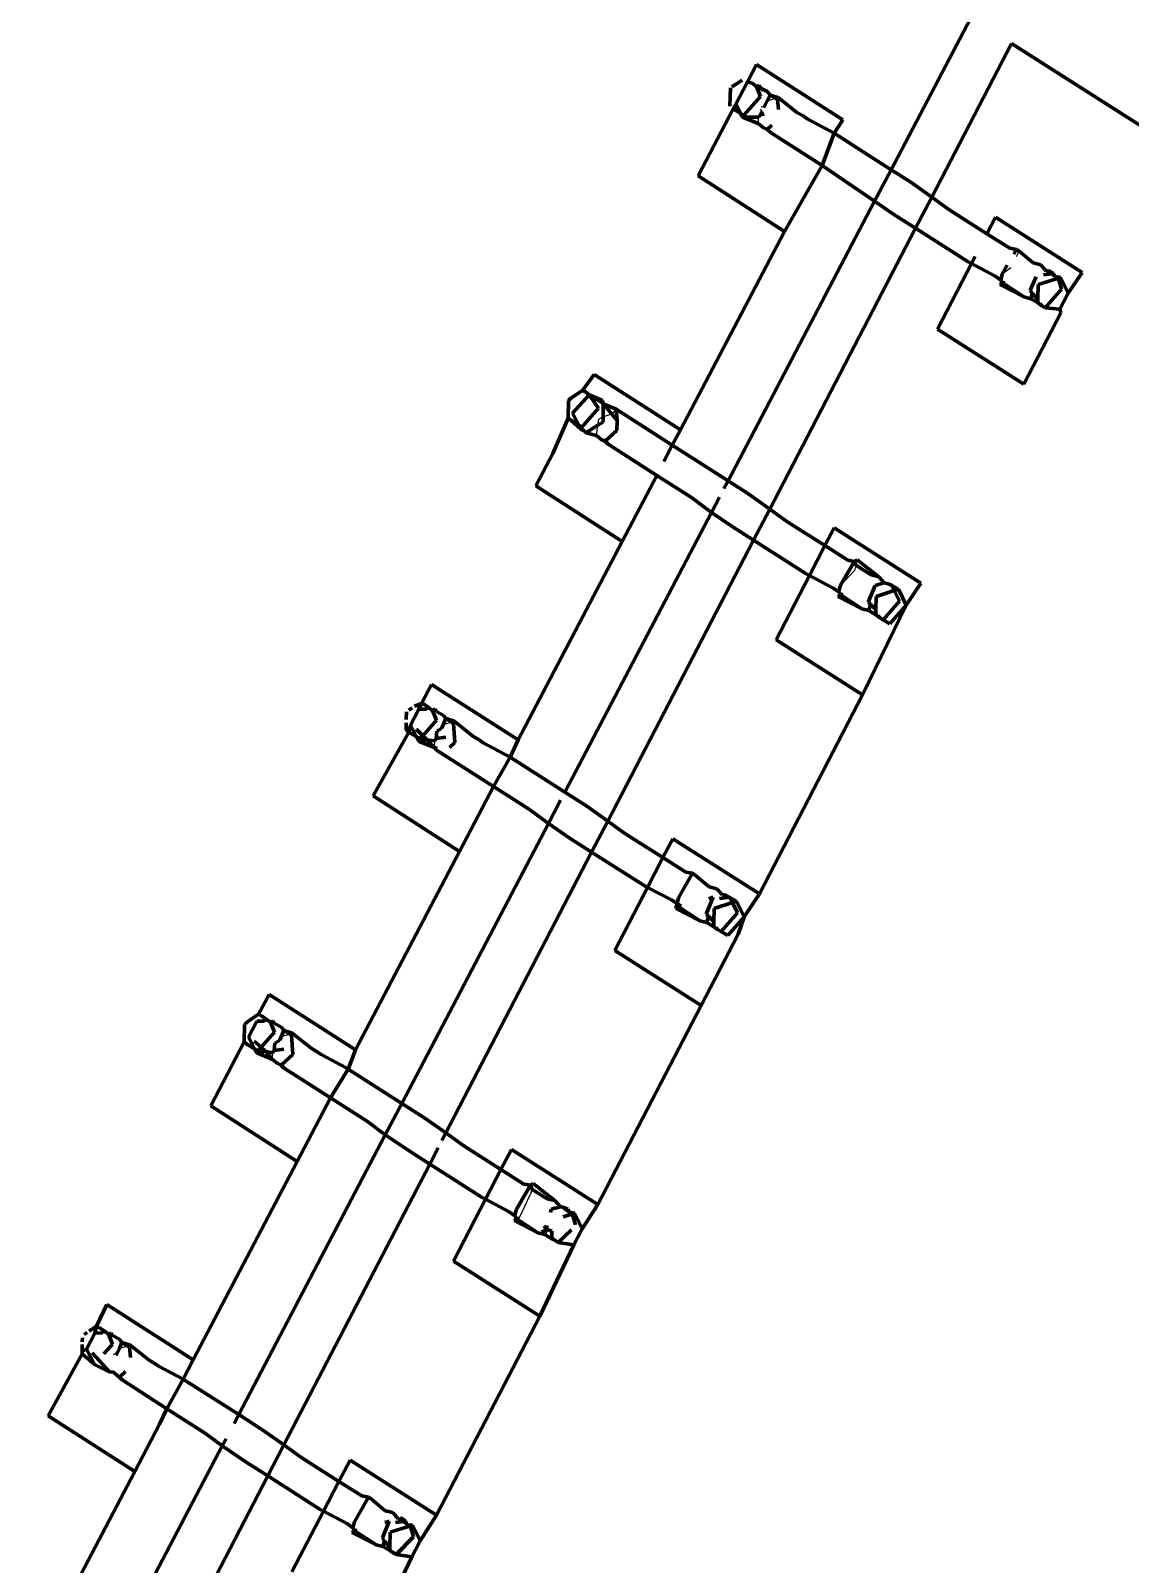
# Model space of a CAD drawing. Header units: millimetres. Extents: x 4307 to 31003, y 2809 to 20009.
# Drawn here: x 10347.15 to 10363.33, y 9721.31 to 9743.87 of the extents above; entities that cross this region are included whole.
import ezdxf

# ---------------------------------------------------------------- set-up
doc = ezdxf.new("R2010")
doc.units = ezdxf.units.MM
doc.layers.add('ProfileEdges', color=7, linetype='Continuous')

msp = doc.modelspace()

# ---------------------------------------------------------------- linework, layer by layer
for p, q in [((10358.121, 9742.878), (10357.99, 9742.841)), ((10358.148, 9742.893), (10358.121, 9742.878)), ((10357.913, 9742.693), (10357.892, 9742.722)), ((10357.94, 9742.746), (10357.901, 9742.752)), ((10357.858, 9742.507), (10357.866, 9742.603)), ((10361.658, 9740.554), (10361.698, 9740.63)), ((10361.449, 9740.295), (10361.573, 9740.392)), ((10355.498, 9738.069), (10355.512, 9738.159)), ((10355.572, 9738.194), (10355.512, 9738.159)), ((10355.703, 9738.233), (10355.572, 9738.194)), ((10355.764, 9738.304), (10355.703, 9738.233)), ((10355.474, 9737.918), (10355.498, 9738.069)), ((10359.065, 9735.706), (10359.276, 9735.933)), ((10359.255, 9736.035), (10359.294, 9736.01)), ((10359.294, 9736.01), (10359.276, 9735.933)), ((10353.352, 9733.699), (10353.221, 9733.662)), ((10353.379, 9733.715), (10353.352, 9733.699)), ((10353.093, 9733.354), (10353.097, 9733.425)), ((10353.089, 9733.329), (10353.093, 9733.354)), ((10356.871, 9731.445), (10356.929, 9731.452)), ((10356.646, 9730.96), (10356.685, 9730.984)), ((10350.968, 9729.11), (10350.837, 9729.073)), ((10350.995, 9729.126), (10350.968, 9729.11)), ((10350.705, 9728.739), (10350.709, 9728.765)), ((10350.709, 9728.765), (10350.713, 9728.836)), ((10354.486, 9726.856), (10354.525, 9726.831)), ((10354.525, 9726.831), (10354.507, 9726.755)), ((10354.337, 9726.405), (10354.507, 9726.755)), ((10348.424, 9724.429), (10348.364, 9724.395)), ((10348.583, 9724.521), (10348.453, 9724.484)), ((10348.611, 9724.537), (10348.583, 9724.521)), ((10352.102, 9722.267), (10352.161, 9722.273))]:
    msp.add_line(p, q)
at = {"layer": 'ProfileEdges', "lineweight": 211}
for p, q in [((10360.985, 9744.066), (10359.812, 9741.829)), ((10360.411, 9741.424), (10361.585, 9743.684)), ((10427.128, 9702.014), (10361.585, 9743.684)), ((10357.832, 9743.379), (10357.698, 9743.123)), ((10359.104, 9742.563), (10357.832, 9743.379)), ((10357.469, 9743.047), (10357.622, 9743.149)), ((10357.698, 9743.123), (10357.526, 9742.794)), ((10357.769, 9743.101), (10357.698, 9743.123)), ((10357.769, 9743.101), (10357.832, 9743.054)), ((10357.832, 9743.054), (10357.87, 9743.074)), ((10357.891, 9743.034), (10357.87, 9743.074)), ((10357.441, 9742.763), (10357.447, 9743.032)), ((10357.645, 9742.632), (10357.888, 9742.908)), ((10357.891, 9743.034), (10357.832, 9743.054)), ((10357.832, 9743.054), (10357.888, 9742.908)), ((10357.904, 9743.008), (10357.891, 9743.034)), ((10357.95, 9743.002), (10357.891, 9743.034)), ((10357.95, 9743.002), (10357.904, 9743.008)), ((10357.991, 9742.98), (10357.95, 9743.002)), ((10357.99, 9742.841), (10358.033, 9742.927)), ((10358.033, 9742.927), (10357.991, 9742.98)), ((10358.033, 9742.927), (10358.148, 9742.893)), ((10358.033, 9742.927), (10358.121, 9742.878)), ((10358.121, 9742.878), (10358.141, 9742.862)), ((10358.148, 9742.893), (10358.141, 9742.862)), ((10358.141, 9742.862), (10358.155, 9742.713)), ((10358.171, 9742.879), (10358.148, 9742.893)), ((10358.427, 9742.672), (10358.171, 9742.879)), ((10357.489, 9742.723), (10356.972, 9741.738)), ((10357.526, 9742.794), (10357.489, 9742.723)), ((10357.489, 9742.723), (10357.593, 9742.662)), ((10357.526, 9742.794), (10357.593, 9742.662)), ((10357.593, 9742.662), (10357.624, 9742.601)), ((10357.645, 9742.632), (10357.593, 9742.662)), ((10357.866, 9742.603), (10357.884, 9742.637)), ((10357.913, 9742.693), (10357.884, 9742.637)), ((10357.884, 9742.637), (10357.945, 9742.646)), ((10357.99, 9742.841), (10357.94, 9742.746)), ((10358.427, 9742.672), (10358.519, 9742.62)), ((10358.576, 9742.578), (10358.519, 9742.62)), ((10357.866, 9742.603), (10357.624, 9742.601)), ((10357.624, 9742.601), (10357.858, 9742.507)), ((10357.927, 9742.452), (10357.858, 9742.507)), ((10357.99, 9742.423), (10357.927, 9742.452)), ((10358.058, 9742.485), (10357.99, 9742.423)), ((10357.99, 9742.423), (10358.031, 9742.38)), ((10358.576, 9742.578), (10358.973, 9742.365)), ((10358.973, 9742.365), (10359.104, 9742.563)), ((10358.031, 9742.38), (10358.214, 9742.262)), ((10358.796, 9741.889), (10358.214, 9742.262)), ((10358.796, 9741.889), (10358.973, 9742.365)), ((10359.812, 9741.829), (10358.973, 9742.365)), ((10358.244, 9740.922), (10356.972, 9741.738)), ((10358.244, 9740.922), (10358.796, 9741.889)), ((10358.796, 9741.889), (10359.569, 9741.365)), ((10359.812, 9741.829), (10359.569, 9741.365)), ((10360.102, 9741.644), (10359.812, 9741.829)), ((10360.102, 9741.644), (10360.411, 9741.424)), ((10359.569, 9741.365), (10357.412, 9737.25)), ((10359.569, 9741.365), (10359.855, 9741.171)), ((10360.174, 9740.968), (10360.411, 9741.424)), ((10360.411, 9741.424), (10360.627, 9741.267)), ((10360.678, 9741.234), (10360.627, 9741.267)), ((10360.174, 9740.968), (10359.855, 9741.171)), ((10361.222, 9740.887), (10360.678, 9741.234)), ((10361.348, 9741.13), (10361.222, 9740.887)), ((10361.348, 9741.13), (10362.623, 9740.319)), ((10356.713, 9738.002), (10358.244, 9740.922)), ((10358.026, 9736.835), (10360.174, 9740.968)), ((10360.947, 9740.476), (10360.174, 9740.968)), ((10361.56, 9740.674), (10361.222, 9740.887)), ((10361.658, 9740.657), (10361.56, 9740.674)), ((10361.617, 9740.585), (10361.658, 9740.657)), ((10361.658, 9740.657), (10361.698, 9740.63)), ((10361.902, 9740.457), (10361.698, 9740.63)), ((10360.994, 9740.449), (10360.494, 9739.485)), ((10360.947, 9740.476), (10360.994, 9740.449)), ((10361.049, 9740.554), (10360.994, 9740.449)), ((10360.994, 9740.449), (10361.346, 9740.264)), ((10361.449, 9740.295), (10361.523, 9740.423)), ((10362.015, 9740.429), (10361.902, 9740.457)), ((10362.097, 9740.338), (10362.015, 9740.429)), ((10361.429, 9740.206), (10361.346, 9740.264)), ((10361.414, 9740.138), (10361.454, 9740.163)), ((10361.414, 9740.138), (10361.768, 9739.957)), ((10361.449, 9740.295), (10361.429, 9740.206)), ((10361.454, 9740.163), (10361.429, 9740.206)), ((10361.454, 9740.163), (10361.49, 9740.172)), ((10361.768, 9739.957), (10361.454, 9740.163)), ((10361.95, 9740.255), (10361.861, 9740.056)), ((10361.976, 9740.139), (10361.973, 9739.924)), ((10361.976, 9740.139), (10362.245, 9740.226)), ((10362.054, 9740.284), (10362.176, 9740.296)), ((10362.13, 9740.345), (10362.097, 9740.338)), ((10362.13, 9740.345), (10362.204, 9740.306)), ((10362.176, 9740.296), (10362.13, 9740.345)), ((10362.176, 9740.296), (10362.204, 9740.306)), ((10362.229, 9740.257), (10362.176, 9740.296)), ((10362.229, 9740.257), (10362.204, 9740.306)), ((10362.276, 9740.222), (10362.229, 9740.257)), ((10362.304, 9740.245), (10362.229, 9740.257)), ((10362.245, 9740.226), (10362.276, 9740.222)), ((10362.276, 9740.222), (10362.304, 9740.245)), ((10362.322, 9740.072), (10362.276, 9740.222)), ((10362.418, 9740.014), (10362.304, 9740.245)), ((10362.418, 9740.014), (10362.623, 9740.319)), ((10361.87, 9739.931), (10361.768, 9739.957)), ((10361.861, 9740.056), (10361.889, 9740.009)), ((10361.889, 9740.009), (10361.87, 9739.931)), ((10361.972, 9739.869), (10361.87, 9739.931)), ((10361.973, 9739.924), (10361.889, 9740.009)), ((10361.973, 9739.924), (10361.972, 9739.869)), ((10362.078, 9739.799), (10362.322, 9740.072)), ((10362.418, 9740.014), (10362.295, 9739.779)), ((10362.313, 9739.723), (10361.768, 9738.675)), ((10362.026, 9739.831), (10361.972, 9739.869)), ((10362, 9739.856), (10362.026, 9739.831)), ((10362.026, 9739.831), (10362.078, 9739.799)), ((10362.295, 9739.779), (10362.078, 9739.799)), ((10362.313, 9739.723), (10362.295, 9739.779)), ((10361.768, 9738.675), (10360.494, 9739.485)), ((10355.441, 9738.818), (10355.27, 9738.582)), ((10356.713, 9738.002), (10355.441, 9738.818)), ((10355.27, 9738.582), (10355.098, 9738.467)), ((10355.313, 9738.559), (10355.27, 9738.582)), ((10355.366, 9738.519), (10355.313, 9738.559)), ((10355.063, 9738.436), (10355.057, 9738.174)), ((10355.062, 9738.396), (10355.063, 9738.436)), ((10355.063, 9738.436), (10355.098, 9738.467)), ((10355.122, 9738.245), (10355.366, 9738.519)), ((10355.366, 9738.519), (10355.565, 9738.433)), ((10355.553, 9738.402), (10355.366, 9738.519)), ((10355.366, 9738.519), (10355.504, 9738.319)), ((10355.565, 9738.433), (10355.574, 9738.387)), ((10355.574, 9738.387), (10355.572, 9738.194)), ((10355.574, 9738.387), (10355.764, 9738.304)), ((10355.683, 9738.258), (10355.574, 9738.387)), ((10355.057, 9738.174), (10354.832, 9737.656)), ((10355.096, 9738.144), (10355.057, 9738.174)), ((10355.096, 9738.144), (10355.26, 9738.043)), ((10355.244, 9738.014), (10355.096, 9738.144)), ((10355.122, 9738.245), (10355.244, 9738.014)), ((10355.26, 9738.043), (10355.504, 9738.319)), ((10355.498, 9738.069), (10355.572, 9738.115)), ((10355.572, 9738.194), (10355.572, 9738.115)), ((10355.703, 9738.233), (10355.683, 9738.258)), ((10355.781, 9738.141), (10355.703, 9738.233)), ((10355.764, 9738.304), (10355.781, 9738.141)), ((10355.764, 9738.304), (10356.588, 9737.776)), ((10355.781, 9738.141), (10355.775, 9737.99)), ((10355.244, 9738.014), (10355.3, 9737.986)), ((10355.3, 9737.986), (10355.318, 9737.96)), ((10355.318, 9737.96), (10355.498, 9738.069)), ((10355.474, 9737.918), (10355.318, 9737.96)), ((10355.474, 9737.918), (10355.543, 9737.862)), ((10355.775, 9737.99), (10355.606, 9737.834)), ((10356.588, 9737.776), (10356.713, 9738.002)), ((10354.832, 9737.656), (10354.581, 9737.177)), ((10355.543, 9737.862), (10355.606, 9737.834)), ((10355.606, 9737.834), (10355.646, 9737.791)), ((10355.646, 9737.791), (10356.362, 9737.332)), ((10356.469, 9737.536), (10356.588, 9737.776)), ((10356.588, 9737.776), (10357.412, 9737.25)), ((10355.853, 9736.361), (10356.362, 9737.332)), ((10356.875, 9737.005), (10356.362, 9737.332)), ((10357.412, 9737.25), (10357.352, 9737.137)), ((10357.412, 9737.25), (10357.718, 9737.055)), ((10355.853, 9736.361), (10354.581, 9737.177)), ((10357.169, 9736.787), (10356.875, 9737.005)), ((10357.288, 9737.013), (10357.169, 9736.787)), ((10358.026, 9736.835), (10357.718, 9737.055)), ((10357.169, 9736.787), (10355.011, 9732.671)), ((10357.471, 9736.582), (10357.169, 9736.787)), ((10357.789, 9736.379), (10358.026, 9736.835)), ((10358.243, 9736.678), (10358.026, 9736.835)), ((10357.789, 9736.379), (10357.471, 9736.582)), ((10358.243, 9736.678), (10358.294, 9736.644)), ((10358.294, 9736.644), (10358.838, 9736.299)), ((10358.973, 9736.558), (10358.838, 9736.299)), ((10360.248, 9735.748), (10358.973, 9736.558)), ((10354.322, 9733.441), (10355.853, 9736.361)), ((10355.642, 9732.246), (10357.789, 9736.379)), ((10358.563, 9735.886), (10357.789, 9736.379)), ((10358.838, 9736.299), (10358.61, 9735.86)), ((10358.838, 9736.299), (10359.176, 9736.085)), ((10359.274, 9736.067), (10359.176, 9736.085)), ((10359.274, 9736.067), (10359.313, 9736.09)), ((10359.631, 9735.84), (10359.313, 9736.09)), ((10358.61, 9735.86), (10358.119, 9734.914)), ((10358.563, 9735.886), (10358.61, 9735.86)), ((10358.61, 9735.86), (10358.962, 9735.675)), ((10359.065, 9735.706), (10359.255, 9736.035)), ((10359.255, 9736.035), (10359.274, 9736.067)), ((10359.294, 9736.01), (10359.274, 9736.067)), ((10359.518, 9735.868), (10359.294, 9736.01)), ((10359.518, 9735.868), (10359.631, 9735.84)), ((10359.045, 9735.617), (10358.962, 9735.675)), ((10359.045, 9735.617), (10359.065, 9735.706)), ((10359.477, 9735.467), (10359.578, 9735.714)), ((10359.578, 9735.714), (10359.712, 9735.749)), ((10359.592, 9735.55), (10359.86, 9735.637)), ((10359.712, 9735.749), (10359.631, 9735.84)), ((10359.712, 9735.749), (10359.782, 9735.733)), ((10359.82, 9735.716), (10359.782, 9735.733)), ((10359.86, 9735.637), (10359.82, 9735.716)), ((10359.82, 9735.716), (10359.92, 9735.656)), ((10359.86, 9735.637), (10359.92, 9735.656)), ((10359.938, 9735.483), (10359.86, 9735.637)), ((10359.92, 9735.656), (10360.034, 9735.425)), ((10360.034, 9735.425), (10360.248, 9735.748)), ((10359.069, 9735.574), (10359.03, 9735.549)), ((10359.384, 9735.367), (10359.03, 9735.549)), ((10359.069, 9735.574), (10359.045, 9735.617)), ((10359.069, 9735.574), (10359.106, 9735.583)), ((10359.069, 9735.574), (10359.384, 9735.367)), ((10359.393, 9734.103), (10360.034, 9735.425)), ((10359.477, 9735.467), (10359.509, 9735.435)), ((10359.485, 9735.342), (10359.509, 9735.435)), ((10359.509, 9735.435), (10359.589, 9735.354)), ((10359.589, 9735.354), (10359.592, 9735.55)), ((10359.938, 9735.483), (10359.694, 9735.209)), ((10360.034, 9735.425), (10359.792, 9735.15)), ((10359.485, 9735.342), (10359.384, 9735.367)), ((10359.587, 9735.279), (10359.485, 9735.342)), ((10359.587, 9735.279), (10359.589, 9735.354)), ((10359.642, 9735.242), (10359.587, 9735.279)), ((10359.642, 9735.242), (10359.616, 9735.266)), ((10359.642, 9735.242), (10359.694, 9735.209)), ((10359.792, 9735.15), (10359.694, 9735.209)), ((10358.119, 9734.914), (10359.393, 9734.103)), ((10353.05, 9734.257), (10352.902, 9733.975)), ((10354.322, 9733.441), (10353.05, 9734.257)), ((10359.393, 9734.103), (10357.873, 9731.177)), ((10352.676, 9733.739), (10352.678, 9733.854)), ((10352.715, 9733.878), (10352.764, 9733.911)), ((10352.737, 9733.656), (10352.86, 9733.891)), ((10352.799, 9733.935), (10352.902, 9733.975)), ((10352.902, 9733.975), (10352.86, 9733.891)), ((10352.975, 9733.893), (10352.86, 9733.891)), ((10352.902, 9733.975), (10352.929, 9733.97)), ((10353, 9733.922), (10352.929, 9733.97)), ((10353, 9733.922), (10352.975, 9733.893)), ((10353, 9733.922), (10353.064, 9733.875)), ((10353.064, 9733.875), (10353.102, 9733.895)), ((10353.064, 9733.875), (10353.12, 9733.73)), ((10353.122, 9733.856), (10353.102, 9733.895)), ((10353.122, 9733.856), (10353.222, 9733.801)), ((10352.673, 9733.585), (10352.675, 9733.692)), ((10352.737, 9733.656), (10352.712, 9733.555)), ((10352.737, 9733.656), (10352.822, 9733.489)), ((10352.822, 9733.599), (10352.918, 9733.502)), ((10353.12, 9733.73), (10352.918, 9733.502)), ((10353.193, 9733.608), (10353.127, 9733.57)), ((10353.221, 9733.662), (10353.193, 9733.608)), ((10353.221, 9733.662), (10353.259, 9733.753)), ((10353.259, 9733.753), (10353.222, 9733.801)), ((10353.259, 9733.753), (10353.379, 9733.715)), ((10353.259, 9733.753), (10353.352, 9733.699)), ((10353.352, 9733.699), (10353.372, 9733.683)), ((10353.379, 9733.715), (10353.372, 9733.683)), ((10353.372, 9733.683), (10353.391, 9733.401)), ((10353.402, 9733.701), (10353.379, 9733.715)), ((10353.658, 9733.493), (10353.402, 9733.701)), ((10352.712, 9733.555), (10352.19, 9732.616)), ((10352.712, 9733.555), (10352.673, 9733.585)), ((10352.712, 9733.555), (10352.822, 9733.489)), ((10352.822, 9733.489), (10352.855, 9733.422)), ((10352.822, 9733.489), (10352.876, 9733.454)), ((10352.855, 9733.422), (10352.98, 9733.44)), ((10352.855, 9733.422), (10353.089, 9733.329)), ((10352.918, 9733.502), (10352.876, 9733.454)), ((10352.918, 9733.502), (10352.98, 9733.44)), ((10352.98, 9733.44), (10353.089, 9733.329)), ((10352.98, 9733.44), (10353.097, 9733.425)), ((10353.115, 9733.459), (10353.097, 9733.425)), ((10353.127, 9733.57), (10353.115, 9733.459)), ((10353.258, 9733.479), (10353.115, 9733.459)), ((10353.391, 9733.401), (10353.312, 9733.328)), ((10353.751, 9733.441), (10353.658, 9733.493)), ((10353.807, 9733.399), (10353.751, 9733.441)), ((10353.807, 9733.399), (10354.204, 9733.187)), ((10354.204, 9733.187), (10354.322, 9733.441)), ((10353.089, 9733.329), (10353.123, 9733.291)), ((10353.132, 9733.319), (10353.089, 9733.329)), ((10353.123, 9733.291), (10353.961, 9732.754)), ((10353.961, 9732.754), (10354.204, 9733.187)), ((10354.204, 9733.187), (10355.011, 9732.671)), ((10353.461, 9731.8), (10353.961, 9732.754)), ((10354.49, 9732.415), (10353.961, 9732.754)), ((10353.461, 9731.8), (10352.19, 9732.616)), ((10354.948, 9732.552), (10354.768, 9732.209)), ((10355.011, 9732.671), (10355.333, 9732.465)), ((10355.333, 9732.465), (10355.642, 9732.246)), ((10354.49, 9732.415), (10354.768, 9732.209)), ((10355.405, 9731.79), (10355.642, 9732.246)), ((10355.642, 9732.246), (10355.859, 9732.089)), ((10354.768, 9732.209), (10352.61, 9728.093)), ((10354.768, 9732.209), (10355.087, 9731.992)), ((10355.859, 9732.089), (10355.91, 9732.055)), ((10355.91, 9732.055), (10356.454, 9731.71)), ((10353.461, 9731.8), (10351.93, 9728.88)), ((10353.258, 9727.657), (10355.405, 9731.79)), ((10355.405, 9731.79), (10355.087, 9731.992)), ((10356.178, 9731.297), (10355.405, 9731.79)), ((10356.454, 9731.71), (10356.598, 9731.987)), ((10357.873, 9731.177), (10356.598, 9731.987)), ((10356.226, 9731.271), (10356.454, 9731.71)), ((10356.454, 9731.71), (10356.792, 9731.496)), ((10356.681, 9731.117), (10356.871, 9731.445)), ((10356.89, 9731.478), (10356.792, 9731.496)), ((10356.871, 9731.445), (10356.89, 9731.478)), ((10356.929, 9731.452), (10356.89, 9731.478)), ((10357.134, 9731.279), (10356.929, 9731.452)), ((10355.744, 9730.343), (10356.226, 9731.271)), ((10356.178, 9731.297), (10356.226, 9731.271)), ((10356.226, 9731.271), (10356.578, 9731.085)), ((10356.681, 9731.117), (10356.662, 9731.032)), ((10357.092, 9730.878), (10357.194, 9731.125)), ((10357.132, 9731.104), (10357.194, 9731.125)), ((10357.134, 9731.279), (10357.246, 9731.251)), ((10357.328, 9731.16), (10357.246, 9731.251)), ((10357.436, 9731.127), (10357.285, 9731.106)), ((10357.361, 9731.167), (10357.328, 9731.16)), ((10357.361, 9731.167), (10357.436, 9731.127)), ((10357.436, 9731.127), (10357.476, 9731.048)), ((10357.436, 9731.127), (10357.535, 9731.067)), ((10357.649, 9730.836), (10357.873, 9731.177)), ((10356.662, 9731.032), (10356.578, 9731.085)), ((10356.662, 9731.032), (10356.646, 9730.96)), ((10356.646, 9730.96), (10356.999, 9730.778)), ((10356.685, 9730.984), (10356.662, 9731.032)), ((10356.721, 9730.994), (10356.662, 9731.032)), ((10356.685, 9730.984), (10356.999, 9730.778)), ((10357.204, 9730.765), (10357.208, 9730.961)), ((10357.208, 9730.961), (10357.476, 9731.048)), ((10357.309, 9730.62), (10357.554, 9730.894)), ((10357.476, 9731.048), (10357.535, 9731.067)), ((10357.476, 9731.048), (10357.554, 9730.894)), ((10357.535, 9731.067), (10357.649, 9730.836)), ((10357.101, 9730.753), (10356.999, 9730.778)), ((10357.124, 9730.846), (10357.092, 9730.878)), ((10357.101, 9730.753), (10357.124, 9730.846)), ((10357.101, 9730.753), (10357.203, 9730.69)), ((10357.124, 9730.846), (10357.204, 9730.765)), ((10357.203, 9730.69), (10357.204, 9730.765)), ((10357.258, 9730.653), (10357.203, 9730.69)), ((10357.258, 9730.653), (10357.232, 9730.677)), ((10357.649, 9730.836), (10357.407, 9730.561)), ((10357.563, 9730.581), (10357.649, 9730.836)), ((10357.018, 9729.532), (10357.563, 9730.581)), ((10357.309, 9730.62), (10357.258, 9730.653)), ((10357.407, 9730.561), (10357.309, 9730.62)), ((10357.018, 9729.532), (10355.744, 9730.343)), ((10350.658, 9729.696), (10350.502, 9729.404)), ((10351.93, 9728.88), (10350.658, 9729.696)), ((10357.018, 9729.532), (10355.498, 9726.605)), ((10350.502, 9729.404), (10350.338, 9729.294)), ((10350.59, 9729.304), (10350.476, 9729.302)), ((10350.544, 9729.381), (10350.502, 9729.404)), ((10350.616, 9729.333), (10350.544, 9729.381)), ((10350.616, 9729.333), (10350.59, 9729.304)), ((10350.616, 9729.333), (10350.68, 9729.286)), ((10350.718, 9729.306), (10350.68, 9729.286)), ((10350.738, 9729.267), (10350.718, 9729.306)), ((10350.294, 9729.253), (10350.288, 9728.996)), ((10350.294, 9729.253), (10350.338, 9729.294)), ((10350.353, 9729.066), (10350.476, 9729.302)), ((10350.539, 9728.919), (10350.736, 9729.14)), ((10350.68, 9729.286), (10350.736, 9729.14)), ((10350.738, 9729.267), (10350.838, 9729.212)), ((10350.837, 9729.073), (10350.875, 9729.164)), ((10350.875, 9729.164), (10350.838, 9729.212)), ((10350.875, 9729.164), (10350.995, 9729.126)), ((10350.875, 9729.164), (10350.968, 9729.11)), ((10350.968, 9729.11), (10350.988, 9729.094)), ((10350.995, 9729.126), (10350.988, 9729.094)), ((10350.988, 9729.094), (10351.007, 9728.812)), ((10351.018, 9729.111), (10350.995, 9729.126)), ((10351.274, 9728.904), (10351.018, 9729.111)), ((10350.288, 9728.996), (10349.798, 9728.055)), ((10350.328, 9728.966), (10350.288, 9728.996)), ((10350.328, 9728.966), (10350.444, 9728.895)), ((10350.353, 9729.066), (10350.444, 9728.895)), ((10350.438, 9729.01), (10350.539, 9728.919)), ((10350.444, 9728.895), (10350.476, 9728.835)), ((10350.444, 9728.895), (10350.492, 9728.865)), ((10350.476, 9728.835), (10350.611, 9728.854)), ((10350.492, 9728.865), (10350.539, 9728.919)), ((10350.539, 9728.919), (10350.611, 9728.854)), ((10350.611, 9728.854), (10350.713, 9728.836)), ((10350.611, 9728.854), (10350.705, 9728.739)), ((10350.713, 9728.836), (10350.731, 9728.87)), ((10350.743, 9728.981), (10350.731, 9728.87)), ((10350.731, 9728.87), (10350.874, 9728.89)), ((10350.809, 9729.019), (10350.743, 9728.981)), ((10350.837, 9729.073), (10350.809, 9729.019)), ((10351.367, 9728.852), (10351.274, 9728.904)), ((10351.82, 9728.597), (10351.93, 9728.88)), ((10350.705, 9728.739), (10350.476, 9728.835)), ((10350.705, 9728.739), (10350.774, 9728.684)), ((10350.774, 9728.684), (10350.837, 9728.655)), ((10351.007, 9728.812), (10350.837, 9728.655)), ((10350.837, 9728.655), (10350.878, 9728.612)), ((10351.423, 9728.81), (10351.367, 9728.852)), ((10351.423, 9728.81), (10351.791, 9728.614)), ((10350.878, 9728.612), (10351.561, 9728.175)), ((10351.561, 9728.175), (10351.82, 9728.597)), ((10351.791, 9728.614), (10351.82, 9728.597)), ((10352.61, 9728.093), (10351.82, 9728.597)), ((10349.798, 9728.055), (10351.07, 9727.239)), ((10351.07, 9727.239), (10351.561, 9728.175)), ((10352.106, 9727.826), (10351.561, 9728.175)), ((10352.61, 9728.093), (10352.368, 9727.63)), ((10352.949, 9727.876), (10352.61, 9728.093)), ((10352.368, 9727.63), (10352.106, 9727.826)), ((10352.949, 9727.876), (10353.258, 9727.657)), ((10352.368, 9727.63), (10350.21, 9723.514)), ((10352.703, 9727.403), (10352.368, 9727.63)), ((10353.201, 9727.547), (10353.258, 9727.657)), ((10353.258, 9727.657), (10353.475, 9727.5)), ((10353.525, 9727.466), (10353.475, 9727.5)), ((10353.021, 9727.2), (10352.703, 9727.403)), ((10353.021, 9727.2), (10353.144, 9727.437)), ((10354.07, 9727.121), (10353.525, 9727.466)), ((10354.223, 9727.416), (10354.07, 9727.121)), ((10355.498, 9726.605), (10354.223, 9727.416)), ((10349.539, 9724.319), (10351.07, 9727.239)), ((10350.873, 9723.067), (10353.021, 9727.2)), ((10353.794, 9726.708), (10353.021, 9727.2)), ((10354.07, 9727.121), (10353.841, 9726.681)), ((10354.407, 9726.906), (10354.07, 9727.121)), ((10354.296, 9726.527), (10354.486, 9726.856)), ((10354.505, 9726.889), (10354.407, 9726.906)), ((10354.486, 9726.856), (10354.505, 9726.889)), ((10354.505, 9726.889), (10354.544, 9726.912)), ((10354.525, 9726.831), (10354.505, 9726.889)), ((10354.75, 9726.689), (10354.525, 9726.831)), ((10354.544, 9726.912), (10354.862, 9726.662)), ((10353.841, 9726.681), (10353.369, 9725.771)), ((10353.794, 9726.708), (10353.841, 9726.681)), ((10353.841, 9726.681), (10354.193, 9726.496)), ((10354.75, 9726.689), (10354.862, 9726.662)), ((10354.862, 9726.662), (10354.944, 9726.571)), ((10355.265, 9726.247), (10355.498, 9726.605)), ((10354.193, 9726.496), (10354.276, 9726.436)), ((10354.301, 9726.395), (10354.262, 9726.371)), ((10354.615, 9726.189), (10354.262, 9726.371)), ((10354.276, 9726.436), (10354.296, 9726.527)), ((10354.301, 9726.395), (10354.276, 9726.436)), ((10354.301, 9726.395), (10354.337, 9726.405)), ((10354.301, 9726.395), (10354.615, 9726.189)), ((10354.797, 9726.487), (10354.809, 9726.536)), ((10354.944, 9726.571), (10354.809, 9726.536)), ((10354.982, 9726.567), (10354.944, 9726.571)), ((10354.982, 9726.567), (10355.052, 9726.538)), ((10355.023, 9726.529), (10354.982, 9726.567)), ((10354.984, 9726.423), (10355.092, 9726.458)), ((10355.052, 9726.538), (10355.023, 9726.529)), ((10355.076, 9726.49), (10355.023, 9726.529)), ((10355.052, 9726.538), (10355.076, 9726.49)), ((10355.123, 9726.455), (10355.076, 9726.49)), ((10355.151, 9726.477), (10355.076, 9726.49)), ((10355.092, 9726.458), (10355.123, 9726.455)), ((10355.123, 9726.455), (10355.151, 9726.477)), ((10355.123, 9726.455), (10355.168, 9726.308)), ((10355.265, 9726.247), (10355.151, 9726.477)), ((10354.717, 9726.163), (10354.615, 9726.189)), ((10354.678, 9726.231), (10354.717, 9726.163)), ((10354.736, 9726.241), (10354.708, 9726.289)), ((10354.717, 9726.163), (10354.736, 9726.241)), ((10354.819, 9726.101), (10354.717, 9726.163)), ((10354.736, 9726.241), (10354.75, 9726.296)), ((10354.821, 9726.215), (10354.736, 9726.241)), ((10354.821, 9726.215), (10354.819, 9726.101)), ((10355.106, 9726.234), (10354.911, 9726.046)), ((10355.265, 9726.247), (10355.142, 9726.011)), ((10354.643, 9724.961), (10355.142, 9726.011)), ((10354.847, 9726.088), (10354.819, 9726.101)), ((10354.847, 9726.088), (10354.911, 9726.046)), ((10355.142, 9726.011), (10354.911, 9726.046)), ((10353.369, 9725.771), (10354.643, 9724.961)), ((10348.267, 9725.135), (10348.117, 9724.815)), ((10348.267, 9725.135), (10349.539, 9724.319)), ((10348.007, 9724.741), (10348.117, 9724.815)), ((10348.117, 9724.815), (10348.092, 9724.713)), ((10348.117, 9724.815), (10348.16, 9724.792)), ((10348.232, 9724.744), (10348.16, 9724.792)), ((10353.123, 9722.034), (10354.643, 9724.961)), ((10347.909, 9724.645), (10347.908, 9724.584)), ((10347.933, 9724.691), (10347.979, 9724.722)), ((10347.969, 9724.477), (10348.092, 9724.713)), ((10348.206, 9724.715), (10348.092, 9724.713)), ((10348.232, 9724.744), (10348.206, 9724.715)), ((10348.232, 9724.744), (10348.295, 9724.697)), ((10348.295, 9724.697), (10348.333, 9724.717)), ((10348.353, 9724.678), (10348.295, 9724.697)), ((10348.295, 9724.697), (10348.351, 9724.551)), ((10348.353, 9724.678), (10348.333, 9724.717)), ((10348.353, 9724.678), (10348.453, 9724.623)), ((10348.49, 9724.575), (10348.453, 9724.623)), ((10348.453, 9724.484), (10348.49, 9724.575)), ((10348.49, 9724.575), (10348.611, 9724.537)), ((10348.49, 9724.575), (10348.583, 9724.521)), ((10347.904, 9724.407), (10347.407, 9723.494)), ((10347.905, 9724.444), (10347.904, 9724.407)), ((10348.085, 9724.252), (10347.904, 9724.407)), ((10347.907, 9724.546), (10347.905, 9724.444)), ((10347.969, 9724.477), (10347.905, 9724.444)), ((10347.969, 9724.477), (10348.085, 9724.252)), ((10348.054, 9724.421), (10348.314, 9724.138)), ((10348.351, 9724.551), (10348.225, 9724.408)), ((10348.424, 9724.429), (10348.403, 9724.389)), ((10348.453, 9724.484), (10348.424, 9724.429)), ((10348.583, 9724.521), (10348.604, 9724.505)), ((10348.611, 9724.537), (10348.604, 9724.505)), ((10348.604, 9724.505), (10348.617, 9724.356)), ((10348.634, 9724.522), (10348.611, 9724.537)), ((10348.89, 9724.315), (10348.634, 9724.522)), ((10348.085, 9724.252), (10348.314, 9724.138)), ((10348.314, 9724.138), (10348.364, 9724.141)), ((10348.43, 9724.081), (10348.364, 9724.141)), ((10348.543, 9724.149), (10348.453, 9724.066)), ((10348.982, 9724.263), (10348.89, 9724.315)), ((10349.039, 9724.221), (10348.982, 9724.263)), ((10349.039, 9724.221), (10349.39, 9724.034)), ((10349.39, 9724.034), (10349.539, 9724.319)), ((10348.43, 9724.081), (10348.453, 9724.066)), ((10348.494, 9724.023), (10348.453, 9724.066)), ((10349.152, 9723.601), (10348.494, 9724.023)), ((10349.152, 9723.601), (10349.39, 9724.034)), ((10349.39, 9724.034), (10349.436, 9724.008)), ((10350.21, 9723.514), (10349.436, 9724.008)), ((10347.407, 9723.494), (10348.679, 9722.678)), ((10349.044, 9723.374), (10349.152, 9723.601)), ((10349.722, 9723.237), (10349.152, 9723.601)), ((10350.21, 9723.514), (10350.141, 9723.383)), ((10350.565, 9723.287), (10350.21, 9723.514)), ((10349.044, 9723.374), (10348.679, 9722.678)), ((10349.967, 9723.052), (10349.722, 9723.237)), ((10350.565, 9723.287), (10350.873, 9723.067)), ((10349.967, 9723.052), (10347.809, 9718.935)), ((10350.023, 9723.159), (10349.967, 9723.052)), ((10350.318, 9722.814), (10349.967, 9723.052)), ((10350.637, 9722.611), (10350.873, 9723.067)), ((10350.873, 9723.067), (10351.09, 9722.911)), ((10350.637, 9722.611), (10350.318, 9722.814)), ((10351.141, 9722.877), (10351.09, 9722.911)), ((10351.685, 9722.532), (10351.141, 9722.877)), ((10351.848, 9722.844), (10351.685, 9722.532)), ((10351.848, 9722.844), (10353.123, 9722.034)), ((10347.148, 9719.758), (10348.679, 9722.678)), ((10348.489, 9718.478), (10350.637, 9722.611)), ((10351.41, 9722.119), (10350.637, 9722.611)), ((10351.685, 9722.532), (10351.457, 9722.092)), ((10352.023, 9722.317), (10351.685, 9722.532)), ((10352.121, 9722.3), (10352.023, 9722.317)), ((10351.457, 9722.092), (10350.994, 9721.2)), ((10351.41, 9722.119), (10351.457, 9722.092)), ((10351.457, 9722.092), (10351.809, 9721.907)), ((10351.912, 9721.938), (10352.102, 9722.267)), ((10352.102, 9722.267), (10352.121, 9722.3)), ((10352.121, 9722.3), (10352.161, 9722.273)), ((10352.365, 9722.1), (10352.161, 9722.273)), ((10352.365, 9722.1), (10352.478, 9722.073)), ((10351.892, 9721.849), (10351.809, 9721.907)), ((10351.912, 9721.938), (10351.892, 9721.849)), ((10352.425, 9721.947), (10352.324, 9721.699)), ((10352.363, 9721.926), (10352.425, 9721.947)), ((10352.439, 9721.782), (10352.707, 9721.869)), ((10352.559, 9721.981), (10352.478, 9722.073)), ((10352.638, 9721.94), (10352.516, 9721.927)), ((10352.667, 9721.949), (10352.559, 9721.981)), ((10352.587, 9722), (10352.667, 9721.949)), ((10352.667, 9721.949), (10352.638, 9721.94)), ((10352.695, 9721.894), (10352.638, 9721.94)), ((10352.695, 9721.894), (10352.667, 9721.949)), ((10352.767, 9721.888), (10352.695, 9721.894)), ((10352.695, 9721.894), (10352.739, 9721.865)), ((10352.707, 9721.869), (10352.695, 9721.894)), ((10352.739, 9721.865), (10352.707, 9721.869)), ((10352.739, 9721.865), (10352.767, 9721.888)), ((10352.785, 9721.716), (10352.739, 9721.865)), ((10352.881, 9721.657), (10352.767, 9721.888)), ((10352.881, 9721.657), (10353.123, 9722.034)), ((10351.877, 9721.781), (10351.916, 9721.806)), ((10352.231, 9721.6), (10351.877, 9721.781)), ((10351.916, 9721.806), (10351.892, 9721.849)), ((10351.953, 9721.816), (10351.916, 9721.806)), ((10352.231, 9721.6), (10351.916, 9721.806)), ((10352.352, 9721.652), (10352.324, 9721.699)), ((10352.352, 9721.652), (10352.332, 9721.574)), ((10352.435, 9721.566), (10352.352, 9721.652)), ((10352.439, 9721.782), (10352.435, 9721.566)), ((10352.785, 9721.716), (10352.526, 9721.457)), ((10352.881, 9721.657), (10352.758, 9721.422)), ((10352.332, 9721.574), (10352.231, 9721.6)), ((10352.268, 9720.39), (10352.758, 9721.422)), ((10352.332, 9721.574), (10352.434, 9721.512)), ((10352.435, 9721.566), (10352.434, 9721.512)), ((10352.489, 9721.474), (10352.434, 9721.512)), ((10352.463, 9721.499), (10352.526, 9721.457)), ((10352.526, 9721.457), (10352.489, 9721.474)), ((10352.758, 9721.422), (10352.526, 9721.457))]:
    msp.add_line(p, q, dxfattribs=at)

doc.saveas('drawing.dxf')
